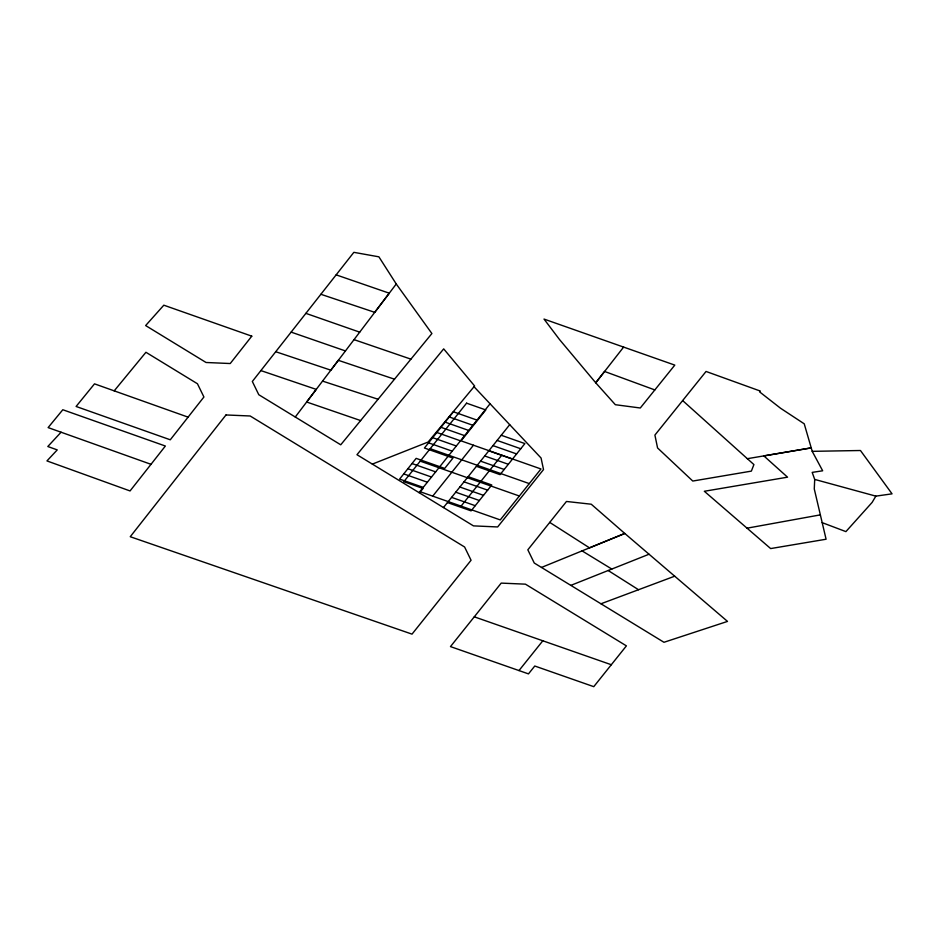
<?xml version="1.0" encoding="UTF-8"?>
<svg xmlns="http://www.w3.org/2000/svg" width="939" height="939" viewBox="0 0 939 939"><rect width="100%" height="100%" fill="white"/><g stroke="black" fill="none" stroke-linecap="round" stroke-linejoin="round"><path stroke-width="1.41" d="M814.7 479.418L814.277 488.961L826.085 539.232L770.661 548.576L704.332 491.273L787.539 477.176L763.865 455.908L811.226 447.88L812.223 451.342L822.67 470.791L812.188 472.387L814.7 479.418L875.841 496.132L892.05 493.844L860.453 450.509L812.223 451.342M875.841 496.132L872.12 502.412L845.91 531.615L822.177 522.647M295.269 417.01L316.232 389.392L260.889 370.588M394.497 379.192L338.345 360.318L306.654 402.009L360.623 420.566L431.893 333.533L396.258 283.989L378.898 256.828L353.85 252.333L252.333 381.469L258.788 394.72L340.74 444.804L360.623 420.566M396.258 283.989L330.845 370.177L275.726 351.714M623.613 347.101L595.737 382.795L615.35 404.709L640.292 407.996L674.801 365.107L544.01 319.072L559.468 339.484L595.737 382.795L604.575 371.457L654.847 389.931M151.003 464.312L165.37 446.025L62.807 409.744L48.124 427.597L151.003 464.312L130.052 490.944L46.95 460.92L57.244 449.898L47.807 446.518L61.082 432.222M419.04 492.646L490.076 403.782M432.726 496.144L473.444 445.215M443.454 507.553L509.713 424.674M461.084 506.121L501.802 455.192M474.277 616.829L501.203 583.107L525.429 584.164L626.407 645.868L593.765 686.667L534.772 666.021L528.469 673.885L450.474 646.595L474.277 616.829L611.312 664.73M518.985 670.575L542.812 640.797M682.641 400.566L753.911 464.582L751.364 471.12L692.771 481.05L657.57 447.962L654.906 435.074L706.046 371.457L760.39 391.094L759.628 391.903L780.532 408.23L804.23 423.818L811.226 447.88L747.35 458.69M114.194 390.859L145.932 352.278L197.448 383.758L203.916 396.997L170.276 439.792L76.094 406.47L94.51 383.851L188.082 417.139M541.51 567.438L624.787 533.458L727.514 621.407L663.967 642.288L534.268 563.036L527.835 549.82L566.463 501.461L591.253 504.22L624.787 533.458L589.516 547.86L549.738 522.413M570.818 585.384L649.037 554.233M372.337 464.112L428.114 442.034L474.618 385.999L443.689 348.874L356.973 454.711L473.456 525.875L497.647 526.955L543.517 469.57L541.075 458.032L474.019 386.715M600.972 603.777L674.695 576.194M746.881 528.211L820.357 514.865M322.535 381.093L378.053 399.251M320.88 294.283L374.731 312.335L389.274 293.203L336.15 274.857M354.026 339.636L410.918 359.144M291.137 332.124L345.458 350.94M305.879 313.356L359.707 332.16M477.024 420.109L453.396 411.787L424.428 448.02L452.974 458.068L444.699 468.42L416.153 458.373L399.603 479.078L423.243 487.4M449.253 416.963L472.892 425.285M501.25 435.262L524.878 443.584L500.053 474.641L476.425 466.319M445.121 422.139L468.749 430.461M497.107 440.438L520.746 448.76M440.978 427.315L464.617 435.637M492.975 445.614L516.603 453.936M436.846 432.492L460.474 440.814M488.832 450.79L512.471 459.112M432.703 437.668L456.342 445.99M484.7 455.967L508.328 464.289M428.571 442.844L452.199 451.166M480.557 461.143L504.196 469.465M430.179 448.713L529.279 483.597M468.15 476.672L491.778 484.982L471.096 510.863L447.457 502.553M420.249 461.143L519.349 496.015M412.021 463.549L435.649 471.871M464.007 481.848L487.646 490.158M407.878 468.725L431.517 477.047M459.875 487.024L483.503 495.334M403.747 473.902L427.374 482.223M455.732 492.2L479.371 500.51M451.6 497.377L475.228 505.687M582.074 550.888L611.817 569.057M608.179 570.513L638.52 589.727M225.994 414.956L130.251 536.721L412.021 634.13L471.061 560.254L464.605 547.003L250.173 415.989L225.994 414.956M251.781 336.162L230.231 363.534L206.052 362.489L145.639 325.563L163.82 305.187L251.781 336.162M466.577 403.171L403.817 481.684L423.043 488.456L420.367 491.79L500.252 519.913L540.97 468.972L461.084 440.861L485.803 409.944L466.577 403.171"/></g></svg>
